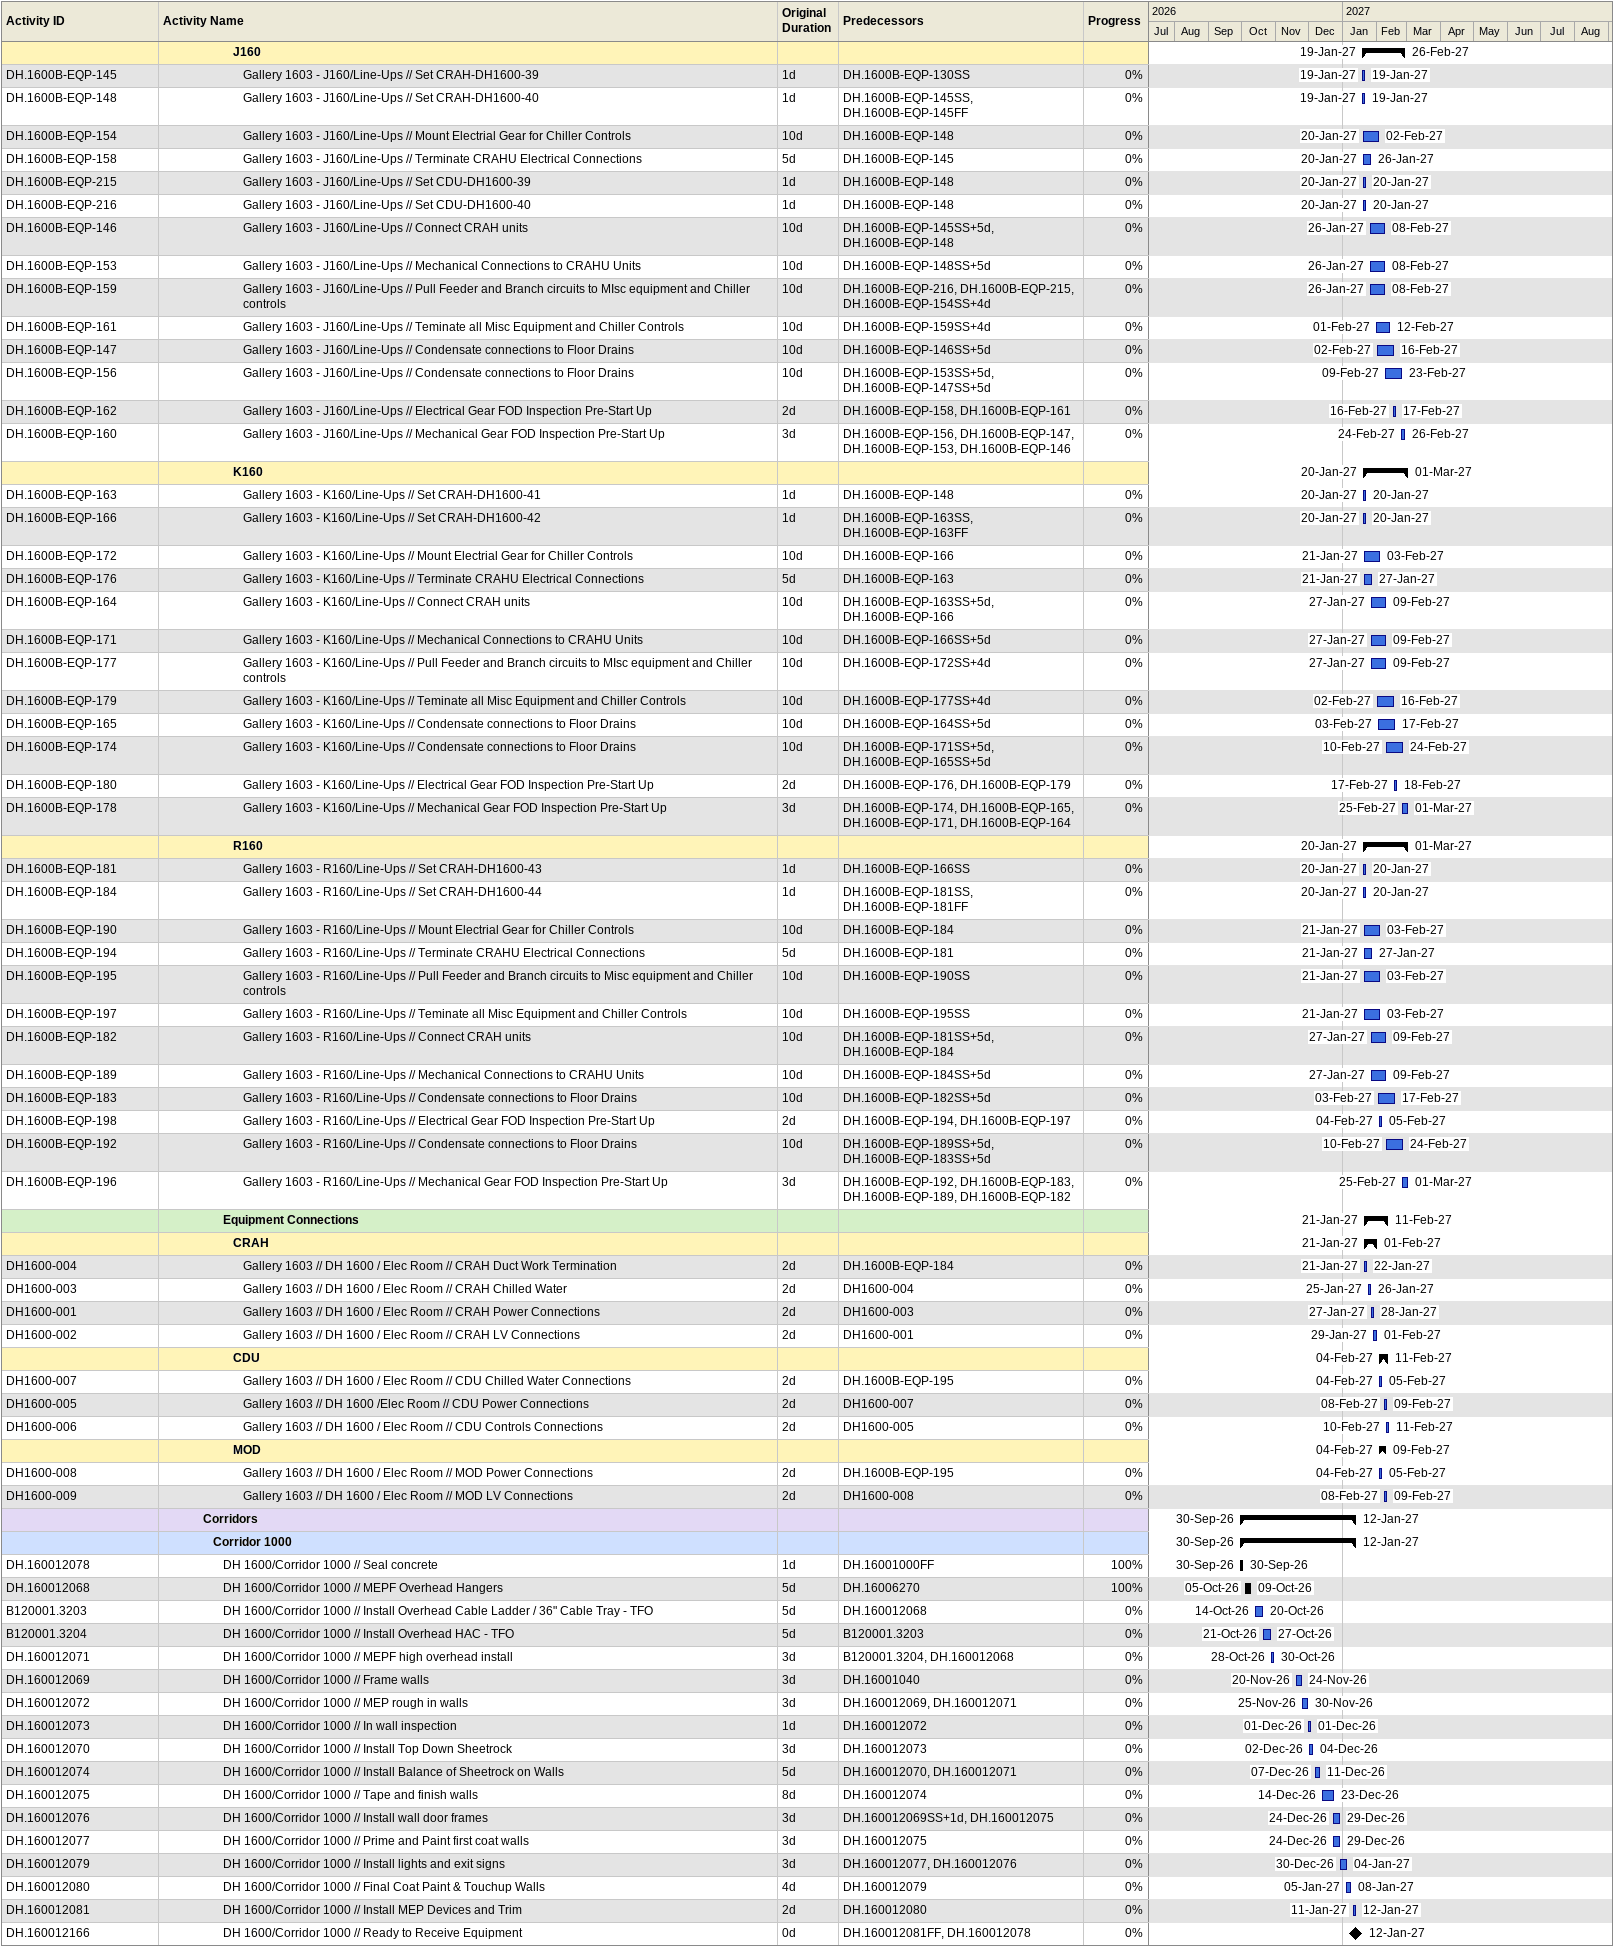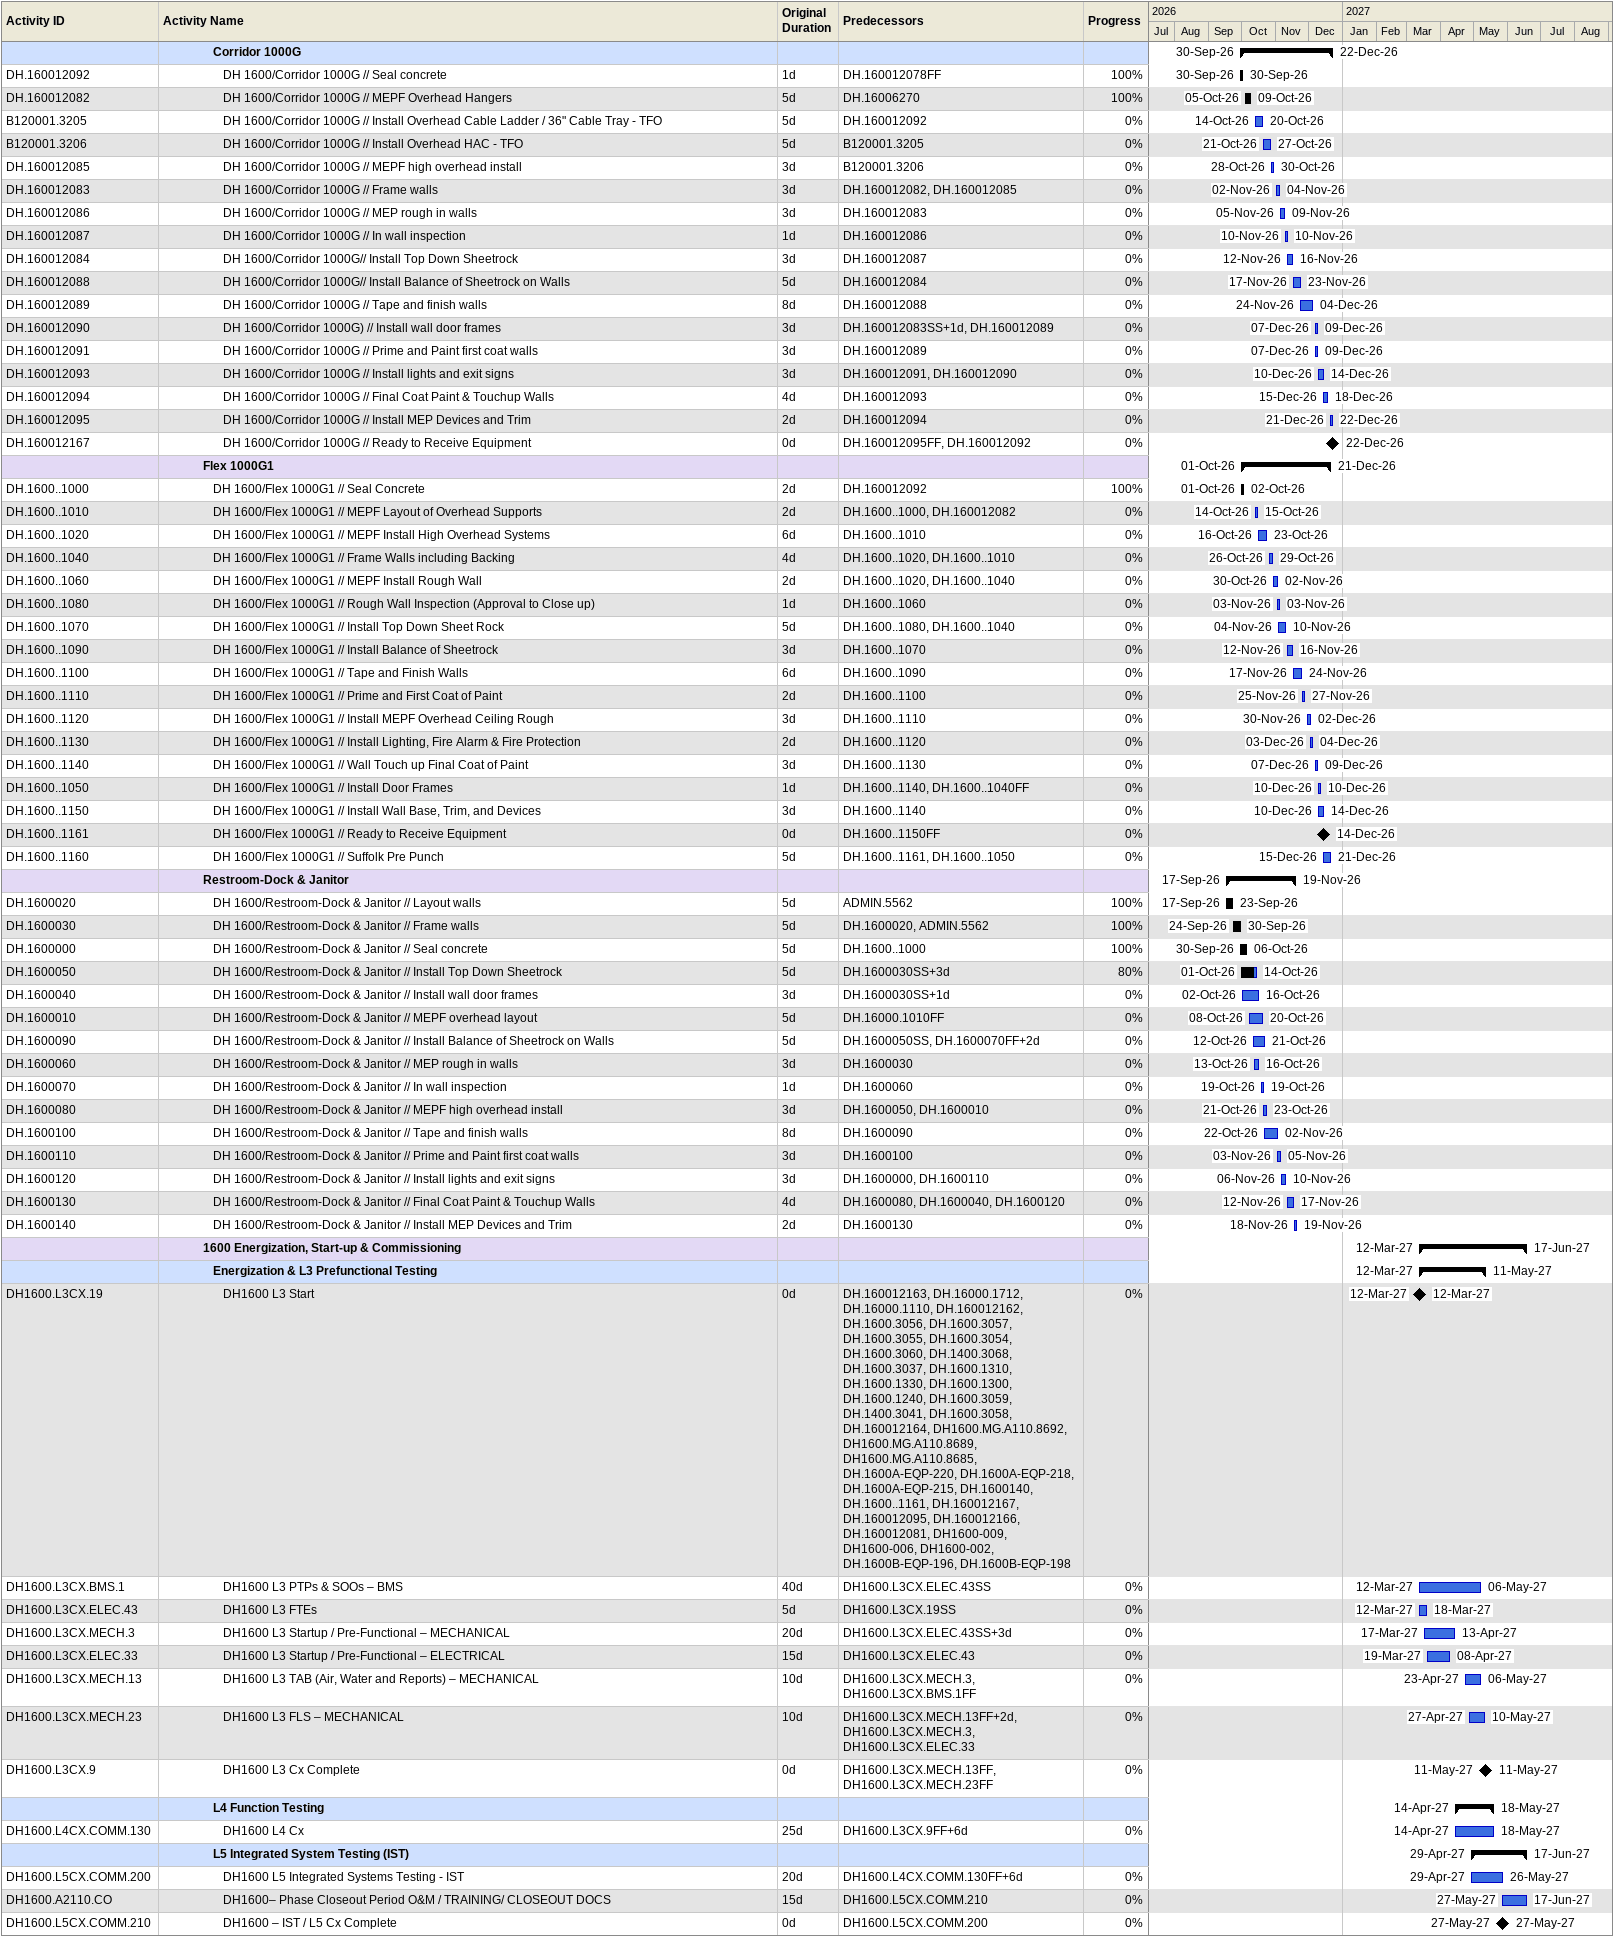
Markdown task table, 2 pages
| ID | Level | Task | Original duration | Start | Finish | Predecessors | % complete |
|---|---|---|---|---|---|---|---|
|  | 8 | **J160** |  | 2027-01-19 | 2027-02-26 |  |  |
| DH.1600B-EQP-145 | 9 | Gallery 1603 - J160/Line-Ups // Set CRAH-DH1600-39 | 1d | 2027-01-19 | 2027-01-19 | DH.1600B-EQP-130SS | 0 |
| DH.1600B-EQP-148 | 9 | Gallery 1603 - J160/Line-Ups // Set CRAH-DH1600-40 | 1d | 2027-01-19 | 2027-01-19 | DH.1600B-EQP-145SS, DH.1600B-EQP-145FF | 0 |
| DH.1600B-EQP-154 | 9 | Gallery 1603 - J160/Line-Ups // Mount Electrial Gear for Chiller Controls | 10d | 2027-01-20 | 2027-02-02 | DH.1600B-EQP-148 | 0 |
| DH.1600B-EQP-158 | 9 | Gallery 1603 - J160/Line-Ups // Terminate CRAHU Electrical Connections | 5d | 2027-01-20 | 2027-01-26 | DH.1600B-EQP-145 | 0 |
| DH.1600B-EQP-215 | 9 | Gallery 1603 - J160/Line-Ups // Set CDU-DH1600-39 | 1d | 2027-01-20 | 2027-01-20 | DH.1600B-EQP-148 | 0 |
| DH.1600B-EQP-216 | 9 | Gallery 1603 - J160/Line-Ups // Set CDU-DH1600-40 | 1d | 2027-01-20 | 2027-01-20 | DH.1600B-EQP-148 | 0 |
| DH.1600B-EQP-146 | 9 | Gallery 1603 - J160/Line-Ups // Connect CRAH units | 10d | 2027-01-26 | 2027-02-08 | DH.1600B-EQP-145SS+5d, DH.1600B-EQP-148 | 0 |
| DH.1600B-EQP-153 | 9 | Gallery 1603 - J160/Line-Ups // Mechanical Connections to CRAHU Units | 10d | 2027-01-26 | 2027-02-08 | DH.1600B-EQP-148SS+5d | 0 |
| DH.1600B-EQP-159 | 9 | Gallery 1603 - J160/Line-Ups // Pull Feeder and Branch circuits to MIsc equipment and Chiller controls | 10d | 2027-01-26 | 2027-02-08 | DH.1600B-EQP-216, DH.1600B-EQP-215, DH.1600B-EQP-154SS+4d | 0 |
| DH.1600B-EQP-161 | 9 | Gallery 1603 - J160/Line-Ups // Teminate all Misc Equipment and Chiller Controls | 10d | 2027-02-01 | 2027-02-12 | DH.1600B-EQP-159SS+4d | 0 |
| DH.1600B-EQP-147 | 9 | Gallery 1603 - J160/Line-Ups // Condensate connections to Floor Drains | 10d | 2027-02-02 | 2027-02-16 | DH.1600B-EQP-146SS+5d | 0 |
| DH.1600B-EQP-156 | 9 | Gallery 1603 - J160/Line-Ups // Condensate connections to Floor Drains | 10d | 2027-02-09 | 2027-02-23 | DH.1600B-EQP-153SS+5d, DH.1600B-EQP-147SS+5d | 0 |
| DH.1600B-EQP-162 | 9 | Gallery 1603 - J160/Line-Ups // Electrical Gear FOD Inspection Pre-Start Up | 2d | 2027-02-16 | 2027-02-17 | DH.1600B-EQP-158, DH.1600B-EQP-161 | 0 |
| DH.1600B-EQP-160 | 9 | Gallery 1603 - J160/Line-Ups // Mechanical Gear FOD Inspection Pre-Start Up | 3d | 2027-02-24 | 2027-02-26 | DH.1600B-EQP-156, DH.1600B-EQP-147, DH.1600B-EQP-153, DH.1600B-EQP-146 | 0 |
|  | 8 | **K160** |  | 2027-01-20 | 2027-03-01 |  |  |
| DH.1600B-EQP-163 | 9 | Gallery 1603 - K160/Line-Ups // Set CRAH-DH1600-41 | 1d | 2027-01-20 | 2027-01-20 | DH.1600B-EQP-148 | 0 |
| DH.1600B-EQP-166 | 9 | Gallery 1603 - K160/Line-Ups // Set CRAH-DH1600-42 | 1d | 2027-01-20 | 2027-01-20 | DH.1600B-EQP-163SS, DH.1600B-EQP-163FF | 0 |
| DH.1600B-EQP-172 | 9 | Gallery 1603 - K160/Line-Ups // Mount Electrial Gear for Chiller Controls | 10d | 2027-01-21 | 2027-02-03 | DH.1600B-EQP-166 | 0 |
| DH.1600B-EQP-176 | 9 | Gallery 1603 - K160/Line-Ups // Terminate CRAHU Electrical Connections | 5d | 2027-01-21 | 2027-01-27 | DH.1600B-EQP-163 | 0 |
| DH.1600B-EQP-164 | 9 | Gallery 1603 - K160/Line-Ups // Connect CRAH units | 10d | 2027-01-27 | 2027-02-09 | DH.1600B-EQP-163SS+5d, DH.1600B-EQP-166 | 0 |
| DH.1600B-EQP-171 | 9 | Gallery 1603 - K160/Line-Ups // Mechanical Connections to CRAHU Units | 10d | 2027-01-27 | 2027-02-09 | DH.1600B-EQP-166SS+5d | 0 |
| DH.1600B-EQP-177 | 9 | Gallery 1603 - K160/Line-Ups // Pull Feeder and Branch circuits to MIsc equipment and Chiller controls | 10d | 2027-01-27 | 2027-02-09 | DH.1600B-EQP-172SS+4d | 0 |
| DH.1600B-EQP-179 | 9 | Gallery 1603 - K160/Line-Ups // Teminate all Misc Equipment and Chiller Controls | 10d | 2027-02-02 | 2027-02-16 | DH.1600B-EQP-177SS+4d | 0 |
| DH.1600B-EQP-165 | 9 | Gallery 1603 - K160/Line-Ups // Condensate connections to Floor Drains | 10d | 2027-02-03 | 2027-02-17 | DH.1600B-EQP-164SS+5d | 0 |
| DH.1600B-EQP-174 | 9 | Gallery 1603 - K160/Line-Ups // Condensate connections to Floor Drains | 10d | 2027-02-10 | 2027-02-24 | DH.1600B-EQP-171SS+5d, DH.1600B-EQP-165SS+5d | 0 |
| DH.1600B-EQP-180 | 9 | Gallery 1603 - K160/Line-Ups // Electrical Gear FOD Inspection Pre-Start Up | 2d | 2027-02-17 | 2027-02-18 | DH.1600B-EQP-176, DH.1600B-EQP-179 | 0 |
| DH.1600B-EQP-178 | 9 | Gallery 1603 - K160/Line-Ups // Mechanical Gear FOD Inspection Pre-Start Up | 3d | 2027-02-25 | 2027-03-01 | DH.1600B-EQP-174, DH.1600B-EQP-165, DH.1600B-EQP-171, DH.1600B-EQP-164 | 0 |
|  | 8 | **R160** |  | 2027-01-20 | 2027-03-01 |  |  |
| DH.1600B-EQP-181 | 9 | Gallery 1603 - R160/Line-Ups // Set CRAH-DH1600-43 | 1d | 2027-01-20 | 2027-01-20 | DH.1600B-EQP-166SS | 0 |
| DH.1600B-EQP-184 | 9 | Gallery 1603 - R160/Line-Ups // Set CRAH-DH1600-44 | 1d | 2027-01-20 | 2027-01-20 | DH.1600B-EQP-181SS, DH.1600B-EQP-181FF | 0 |
| DH.1600B-EQP-190 | 9 | Gallery 1603 - R160/Line-Ups // Mount Electrial Gear for Chiller Controls | 10d | 2027-01-21 | 2027-02-03 | DH.1600B-EQP-184 | 0 |
| DH.1600B-EQP-194 | 9 | Gallery 1603 - R160/Line-Ups // Terminate CRAHU Electrical Connections | 5d | 2027-01-21 | 2027-01-27 | DH.1600B-EQP-181 | 0 |
| DH.1600B-EQP-195 | 9 | Gallery 1603 - R160/Line-Ups // Pull Feeder and Branch circuits to Misc equipment and Chiller controls | 10d | 2027-01-21 | 2027-02-03 | DH.1600B-EQP-190SS | 0 |
| DH.1600B-EQP-197 | 9 | Gallery 1603 - R160/Line-Ups // Teminate all Misc Equipment and Chiller Controls | 10d | 2027-01-21 | 2027-02-03 | DH.1600B-EQP-195SS | 0 |
| DH.1600B-EQP-182 | 9 | Gallery 1603 - R160/Line-Ups // Connect CRAH units | 10d | 2027-01-27 | 2027-02-09 | DH.1600B-EQP-181SS+5d, DH.1600B-EQP-184 | 0 |
| DH.1600B-EQP-189 | 9 | Gallery 1603 - R160/Line-Ups // Mechanical Connections to CRAHU Units | 10d | 2027-01-27 | 2027-02-09 | DH.1600B-EQP-184SS+5d | 0 |
| DH.1600B-EQP-183 | 9 | Gallery 1603 - R160/Line-Ups // Condensate connections to Floor Drains | 10d | 2027-02-03 | 2027-02-17 | DH.1600B-EQP-182SS+5d | 0 |
| DH.1600B-EQP-198 | 9 | Gallery 1603 - R160/Line-Ups // Electrical Gear FOD Inspection Pre-Start Up | 2d | 2027-02-04 | 2027-02-05 | DH.1600B-EQP-194, DH.1600B-EQP-197 | 0 |
| DH.1600B-EQP-192 | 9 | Gallery 1603 - R160/Line-Ups // Condensate connections to Floor Drains | 10d | 2027-02-10 | 2027-02-24 | DH.1600B-EQP-189SS+5d, DH.1600B-EQP-183SS+5d | 0 |
| DH.1600B-EQP-196 | 9 | Gallery 1603 - R160/Line-Ups // Mechanical Gear FOD Inspection Pre-Start Up | 3d | 2027-02-25 | 2027-03-01 | DH.1600B-EQP-192, DH.1600B-EQP-183, DH.1600B-EQP-189, DH.1600B-EQP-182 | 0 |
|  | 7 | **Equipment Connections** |  | 2027-01-21 | 2027-02-11 |  |  |
|  | 8 | **CRAH** |  | 2027-01-21 | 2027-02-01 |  |  |
| DH1600-004 | 9 | Gallery 1603 // DH 1600 / Elec Room // CRAH Duct Work Termination | 2d | 2027-01-21 | 2027-01-22 | DH.1600B-EQP-184 | 0 |
| DH1600-003 | 9 | Gallery 1603 // DH 1600 / Elec Room // CRAH Chilled Water | 2d | 2027-01-25 | 2027-01-26 | DH1600-004 | 0 |
| DH1600-001 | 9 | Gallery 1603 // DH 1600 / Elec Room // CRAH Power Connections | 2d | 2027-01-27 | 2027-01-28 | DH1600-003 | 0 |
| DH1600-002 | 9 | Gallery 1603 // DH 1600 / Elec Room // CRAH LV Connections | 2d | 2027-01-29 | 2027-02-01 | DH1600-001 | 0 |
|  | 8 | **CDU** |  | 2027-02-04 | 2027-02-11 |  |  |
| DH1600-007 | 9 | Gallery 1603 // DH 1600 / Elec Room // CDU Chilled Water Connections | 2d | 2027-02-04 | 2027-02-05 | DH.1600B-EQP-195 | 0 |
| DH1600-005 | 9 | Gallery 1603 // DH 1600 /Elec Room // CDU Power Connections | 2d | 2027-02-08 | 2027-02-09 | DH1600-007 | 0 |
| DH1600-006 | 9 | Gallery 1603 // DH 1600 / Elec Room // CDU Controls Connections | 2d | 2027-02-10 | 2027-02-11 | DH1600-005 | 0 |
|  | 8 | **MOD** |  | 2027-02-04 | 2027-02-09 |  |  |
| DH1600-008 | 9 | Gallery 1603 // DH 1600 / Elec Room // MOD Power Connections | 2d | 2027-02-04 | 2027-02-05 | DH.1600B-EQP-195 | 0 |
| DH1600-009 | 9 | Gallery 1603 // DH 1600 / Elec Room // MOD LV Connections | 2d | 2027-02-08 | 2027-02-09 | DH1600-008 | 0 |
|  | 5 | **Corridors** |  | 2026-09-30 | 2027-01-12 |  |  |
|  | 6 | **Corridor 1000** |  | 2026-09-30 | 2027-01-12 |  |  |
| DH.160012078 | 7 | DH 1600/Corridor 1000 // Seal concrete | 1d | 2026-09-30 | 2026-09-30 | DH.16001000FF | 100 |
| DH.160012068 | 7 | DH 1600/Corridor 1000 // MEPF Overhead Hangers | 5d | 2026-10-05 | 2026-10-09 | DH.16006270 | 100 |
| B120001.3203 | 7 | DH 1600/Corridor 1000 // Install Overhead Cable Ladder / 36" Cable Tray - TFO | 5d | 2026-10-14 | 2026-10-20 | DH.160012068 | 0 |
| B120001.3204 | 7 | DH 1600/Corridor 1000 // Install Overhead HAC - TFO | 5d | 2026-10-21 | 2026-10-27 | B120001.3203 | 0 |
| DH.160012071 | 7 | DH 1600/Corridor 1000 // MEPF high overhead install | 3d | 2026-10-28 | 2026-10-30 | B120001.3204, DH.160012068 | 0 |
| DH.160012069 | 7 | DH 1600/Corridor 1000 // Frame walls | 3d | 2026-11-20 | 2026-11-24 | DH.16001040 | 0 |
| DH.160012072 | 7 | DH 1600/Corridor 1000 // MEP rough in walls | 3d | 2026-11-25 | 2026-11-30 | DH.160012069, DH.160012071 | 0 |
| DH.160012073 | 7 | DH 1600/Corridor 1000 // In wall inspection | 1d | 2026-12-01 | 2026-12-01 | DH.160012072 | 0 |
| DH.160012070 | 7 | DH 1600/Corridor 1000 // Install Top Down Sheetrock | 3d | 2026-12-02 | 2026-12-04 | DH.160012073 | 0 |
| DH.160012074 | 7 | DH 1600/Corridor 1000 // Install Balance of Sheetrock on Walls | 5d | 2026-12-07 | 2026-12-11 | DH.160012070, DH.160012071 | 0 |
| DH.160012075 | 7 | DH 1600/Corridor 1000 // Tape and finish walls | 8d | 2026-12-14 | 2026-12-23 | DH.160012074 | 0 |
| DH.160012076 | 7 | DH 1600/Corridor 1000 // Install wall door frames | 3d | 2026-12-24 | 2026-12-29 | DH.160012069SS+1d, DH.160012075 | 0 |
| DH.160012077 | 7 | DH 1600/Corridor 1000 // Prime and Paint first coat walls | 3d | 2026-12-24 | 2026-12-29 | DH.160012075 | 0 |
| DH.160012079 | 7 | DH 1600/Corridor 1000 // Install lights and exit signs | 3d | 2026-12-30 | 2027-01-04 | DH.160012077, DH.160012076 | 0 |
| DH.160012080 | 7 | DH 1600/Corridor 1000 // Final Coat Paint & Touchup Walls | 4d | 2027-01-05 | 2027-01-08 | DH.160012079 | 0 |
| DH.160012081 | 7 | DH 1600/Corridor 1000 // Install MEP Devices and Trim | 2d | 2027-01-11 | 2027-01-12 | DH.160012080 | 0 |
| DH.160012166 | 7 | DH 1600/Corridor 1000 // Ready to Receive Equipment | 0d | 2027-01-12 | 2027-01-12 | DH.160012081FF, DH.160012078 | 0 |
|  | 6 | **Corridor 1000G** |  | 2026-09-30 | 2026-12-22 |  |  |
| DH.160012092 | 7 | DH 1600/Corridor 1000G // Seal concrete | 1d | 2026-09-30 | 2026-09-30 | DH.160012078FF | 100 |
| DH.160012082 | 7 | DH 1600/Corridor 1000G // MEPF Overhead Hangers | 5d | 2026-10-05 | 2026-10-09 | DH.16006270 | 100 |
| B120001.3205 | 7 | DH 1600/Corridor 1000G // Install Overhead Cable Ladder / 36" Cable Tray - TFO | 5d | 2026-10-14 | 2026-10-20 | DH.160012092 | 0 |
| B120001.3206 | 7 | DH 1600/Corridor 1000G // Install Overhead HAC - TFO | 5d | 2026-10-21 | 2026-10-27 | B120001.3205 | 0 |
| DH.160012085 | 7 | DH 1600/Corridor 1000G // MEPF high overhead install | 3d | 2026-10-28 | 2026-10-30 | B120001.3206 | 0 |
| DH.160012083 | 7 | DH 1600/Corridor 1000G // Frame walls | 3d | 2026-11-02 | 2026-11-04 | DH.160012082, DH.160012085 | 0 |
| DH.160012086 | 7 | DH 1600/Corridor 1000G // MEP rough in walls | 3d | 2026-11-05 | 2026-11-09 | DH.160012083 | 0 |
| DH.160012087 | 7 | DH 1600/Corridor 1000G // In wall inspection | 1d | 2026-11-10 | 2026-11-10 | DH.160012086 | 0 |
| DH.160012084 | 7 | DH 1600/Corridor 1000G// Install Top Down Sheetrock | 3d | 2026-11-12 | 2026-11-16 | DH.160012087 | 0 |
| DH.160012088 | 7 | DH 1600/Corridor 1000G// Install Balance of Sheetrock on Walls | 5d | 2026-11-17 | 2026-11-23 | DH.160012084 | 0 |
| DH.160012089 | 7 | DH 1600/Corridor 1000G // Tape and finish walls | 8d | 2026-11-24 | 2026-12-04 | DH.160012088 | 0 |
| DH.160012090 | 7 | DH 1600/Corridor 1000G) // Install wall door frames | 3d | 2026-12-07 | 2026-12-09 | DH.160012083SS+1d, DH.160012089 | 0 |
| DH.160012091 | 7 | DH 1600/Corridor 1000G // Prime and Paint first coat walls | 3d | 2026-12-07 | 2026-12-09 | DH.160012089 | 0 |
| DH.160012093 | 7 | DH 1600/Corridor 1000G // Install lights and exit signs | 3d | 2026-12-10 | 2026-12-14 | DH.160012091, DH.160012090 | 0 |
| DH.160012094 | 7 | DH 1600/Corridor 1000G // Final Coat Paint & Touchup Walls | 4d | 2026-12-15 | 2026-12-18 | DH.160012093 | 0 |
| DH.160012095 | 7 | DH 1600/Corridor 1000G // Install MEP Devices and Trim | 2d | 2026-12-21 | 2026-12-22 | DH.160012094 | 0 |
| DH.160012167 | 7 | DH 1600/Corridor 1000G // Ready to Receive Equipment | 0d | 2026-12-22 | 2026-12-22 | DH.160012095FF, DH.160012092 | 0 |
|  | 5 | **Flex 1000G1** |  | 2026-10-01 | 2026-12-21 |  |  |
| DH.1600..1000 | 6 | DH 1600/Flex 1000G1 // Seal Concrete | 2d | 2026-10-01 | 2026-10-02 | DH.160012092 | 100 |
| DH.1600..1010 | 6 | DH 1600/Flex 1000G1 // MEPF Layout of Overhead Supports | 2d | 2026-10-14 | 2026-10-15 | DH.1600..1000, DH.160012082 | 0 |
| DH.1600..1020 | 6 | DH 1600/Flex 1000G1 // MEPF Install High Overhead Systems | 6d | 2026-10-16 | 2026-10-23 | DH.1600..1010 | 0 |
| DH.1600..1040 | 6 | DH 1600/Flex 1000G1 // Frame Walls including Backing | 4d | 2026-10-26 | 2026-10-29 | DH.1600..1020, DH.1600..1010 | 0 |
| DH.1600..1060 | 6 | DH 1600/Flex 1000G1 // MEPF Install Rough Wall | 2d | 2026-10-30 | 2026-11-02 | DH.1600..1020, DH.1600..1040 | 0 |
| DH.1600..1080 | 6 | DH 1600/Flex 1000G1 // Rough Wall Inspection (Approval to Close up) | 1d | 2026-11-03 | 2026-11-03 | DH.1600..1060 | 0 |
| DH.1600..1070 | 6 | DH 1600/Flex 1000G1 // Install Top Down Sheet Rock | 5d | 2026-11-04 | 2026-11-10 | DH.1600..1080, DH.1600..1040 | 0 |
| DH.1600..1090 | 6 | DH 1600/Flex 1000G1 // Install Balance of Sheetrock | 3d | 2026-11-12 | 2026-11-16 | DH.1600..1070 | 0 |
| DH.1600..1100 | 6 | DH 1600/Flex 1000G1 // Tape and Finish Walls | 6d | 2026-11-17 | 2026-11-24 | DH.1600..1090 | 0 |
| DH.1600..1110 | 6 | DH 1600/Flex 1000G1 // Prime and First Coat of Paint | 2d | 2026-11-25 | 2026-11-27 | DH.1600..1100 | 0 |
| DH.1600..1120 | 6 | DH 1600/Flex 1000G1 // Install MEPF Overhead Ceiling Rough | 3d | 2026-11-30 | 2026-12-02 | DH.1600..1110 | 0 |
| DH.1600..1130 | 6 | DH 1600/Flex 1000G1 // Install Lighting, Fire Alarm & Fire Protection | 2d | 2026-12-03 | 2026-12-04 | DH.1600..1120 | 0 |
| DH.1600..1140 | 6 | DH 1600/Flex 1000G1 // Wall Touch up Final Coat of Paint | 3d | 2026-12-07 | 2026-12-09 | DH.1600..1130 | 0 |
| DH.1600..1050 | 6 | DH 1600/Flex 1000G1 // Install Door Frames | 1d | 2026-12-10 | 2026-12-10 | DH.1600..1140, DH.1600..1040FF | 0 |
| DH.1600..1150 | 6 | DH 1600/Flex 1000G1 // Install Wall Base, Trim, and Devices | 3d | 2026-12-10 | 2026-12-14 | DH.1600..1140 | 0 |
| DH.1600..1161 | 6 | DH 1600/Flex 1000G1 // Ready to Receive Equipment | 0d | 2026-12-14 | 2026-12-14 | DH.1600..1150FF | 0 |
| DH.1600..1160 | 6 | DH 1600/Flex 1000G1 // Suffolk Pre Punch | 5d | 2026-12-15 | 2026-12-21 | DH.1600..1161, DH.1600..1050 | 0 |
|  | 5 | **Restroom-Dock & Janitor** |  | 2026-09-17 | 2026-11-19 |  |  |
| DH.1600020 | 6 | DH 1600/Restroom-Dock & Janitor // Layout walls | 5d | 2026-09-17 | 2026-09-23 | ADMIN.5562 | 100 |
| DH.1600030 | 6 | DH 1600/Restroom-Dock & Janitor // Frame walls | 5d | 2026-09-24 | 2026-09-30 | DH.1600020, ADMIN.5562 | 100 |
| DH.1600000 | 6 | DH 1600/Restroom-Dock & Janitor // Seal concrete | 5d | 2026-09-30 | 2026-10-06 | DH.1600..1000 | 100 |
| DH.1600050 | 6 | DH 1600/Restroom-Dock & Janitor // Install Top Down Sheetrock | 5d | 2026-10-01 | 2026-10-14 | DH.1600030SS+3d | 80 |
| DH.1600040 | 6 | DH 1600/Restroom-Dock & Janitor // Install wall door frames | 3d | 2026-10-02 | 2026-10-16 | DH.1600030SS+1d | 0 |
| DH.1600010 | 6 | DH 1600/Restroom-Dock & Janitor // MEPF overhead layout | 5d | 2026-10-08 | 2026-10-20 | DH.16000.1010FF | 0 |
| DH.1600090 | 6 | DH 1600/Restroom-Dock & Janitor // Install Balance of Sheetrock on Walls | 5d | 2026-10-12 | 2026-10-21 | DH.1600050SS, DH.1600070FF+2d | 0 |
| DH.1600060 | 6 | DH 1600/Restroom-Dock & Janitor // MEP rough in walls | 3d | 2026-10-13 | 2026-10-16 | DH.1600030 | 0 |
| DH.1600070 | 6 | DH 1600/Restroom-Dock & Janitor // In wall inspection | 1d | 2026-10-19 | 2026-10-19 | DH.1600060 | 0 |
| DH.1600080 | 6 | DH 1600/Restroom-Dock & Janitor // MEPF high overhead install | 3d | 2026-10-21 | 2026-10-23 | DH.1600050, DH.1600010 | 0 |
| DH.1600100 | 6 | DH 1600/Restroom-Dock & Janitor // Tape and finish walls | 8d | 2026-10-22 | 2026-11-02 | DH.1600090 | 0 |
| DH.1600110 | 6 | DH 1600/Restroom-Dock & Janitor // Prime and Paint first coat walls | 3d | 2026-11-03 | 2026-11-05 | DH.1600100 | 0 |
| DH.1600120 | 6 | DH 1600/Restroom-Dock & Janitor // Install lights and exit signs | 3d | 2026-11-06 | 2026-11-10 | DH.1600000, DH.1600110 | 0 |
| DH.1600130 | 6 | DH 1600/Restroom-Dock & Janitor // Final Coat Paint & Touchup Walls | 4d | 2026-11-12 | 2026-11-17 | DH.1600080, DH.1600040, DH.1600120 | 0 |
| DH.1600140 | 6 | DH 1600/Restroom-Dock & Janitor // Install MEP Devices and Trim | 2d | 2026-11-18 | 2026-11-19 | DH.1600130 | 0 |
|  | 5 | **1600 Energization, Start-up & Commissioning** |  | 2027-03-12 | 2027-06-17 |  |  |
|  | 6 | **Energization & L3 Prefunctional Testing** |  | 2027-03-12 | 2027-05-11 |  |  |
| DH1600.L3CX.19 | 7 | DH1600 L3 Start | 0d | 2027-03-12 | 2027-03-12 | DH.160012163, DH.16000.1712, DH.16000.1110, DH.160012162, DH.1600.3056, DH.1600.3057, DH.1600.3055, DH.1600.3054, DH.1600.3060, DH.1400.3068, DH.1600.3037, DH.1600.1310, DH.1600.1330, DH.1600.1300, DH.1600.1240, DH.1600.3059, DH.1400.3041, DH.1600.3058, DH.160012164, DH1600.MG.A110.8692, DH1600.MG.A110.8689, DH1600.MG.A110.8685, DH.1600A-EQP-220, DH.1600A-EQP-218, DH.1600A-EQP-215, DH.1600140, DH.1600..1161, DH.160012167, DH.160012095, DH.160012166, DH.160012081, DH1600-009, DH1600-006, DH1600-002, DH.1600B-EQP-196, DH.1600B-EQP-198 | 0 |
| DH1600.L3CX.BMS.1 | 7 | DH1600 L3 PTPs & SOOs – BMS | 40d | 2027-03-12 | 2027-05-06 | DH1600.L3CX.ELEC.43SS | 0 |
| DH1600.L3CX.ELEC.43 | 7 | DH1600 L3 FTEs | 5d | 2027-03-12 | 2027-03-18 | DH1600.L3CX.19SS | 0 |
| DH1600.L3CX.MECH.3 | 7 | DH1600 L3 Startup / Pre-Functional – MECHANICAL | 20d | 2027-03-17 | 2027-04-13 | DH1600.L3CX.ELEC.43SS+3d | 0 |
| DH1600.L3CX.ELEC.33 | 7 | DH1600 L3 Startup / Pre-Functional – ELECTRICAL | 15d | 2027-03-19 | 2027-04-08 | DH1600.L3CX.ELEC.43 | 0 |
| DH1600.L3CX.MECH.13 | 7 | DH1600 L3 TAB (Air, Water and Reports) – MECHANICAL | 10d | 2027-04-23 | 2027-05-06 | DH1600.L3CX.MECH.3, DH1600.L3CX.BMS.1FF | 0 |
| DH1600.L3CX.MECH.23 | 7 | DH1600 L3 FLS – MECHANICAL | 10d | 2027-04-27 | 2027-05-10 | DH1600.L3CX.MECH.13FF+2d, DH1600.L3CX.MECH.3, DH1600.L3CX.ELEC.33 | 0 |
| DH1600.L3CX.9 | 7 | DH1600 L3 Cx Complete | 0d | 2027-05-11 | 2027-05-11 | DH1600.L3CX.MECH.13FF, DH1600.L3CX.MECH.23FF | 0 |
|  | 6 | **L4 Function Testing** |  | 2027-04-14 | 2027-05-18 |  |  |
| DH1600.L4CX.COMM.130 | 7 | DH1600 L4 Cx | 25d | 2027-04-14 | 2027-05-18 | DH1600.L3CX.9FF+6d | 0 |
|  | 6 | **L5 Integrated System Testing (IST)** |  | 2027-04-29 | 2027-06-17 |  |  |
| DH1600.L5CX.COMM.200 | 7 | DH1600 L5 Integrated Systems Testing - IST | 20d | 2027-04-29 | 2027-05-26 | DH1600.L4CX.COMM.130FF+6d | 0 |
| DH1600.A2110.CO | 7 | DH1600– Phase Closeout Period O&M / TRAINING/ CLOSEOUT DOCS | 15d | 2027-05-27 | 2027-06-17 | DH1600.L5CX.COMM.210 | 0 |
| DH1600.L5CX.COMM.210 | 7 | DH1600 – IST / L5 Cx Complete | 0d | 2027-05-27 | 2027-05-27 | DH1600.L5CX.COMM.200 | 0 |
